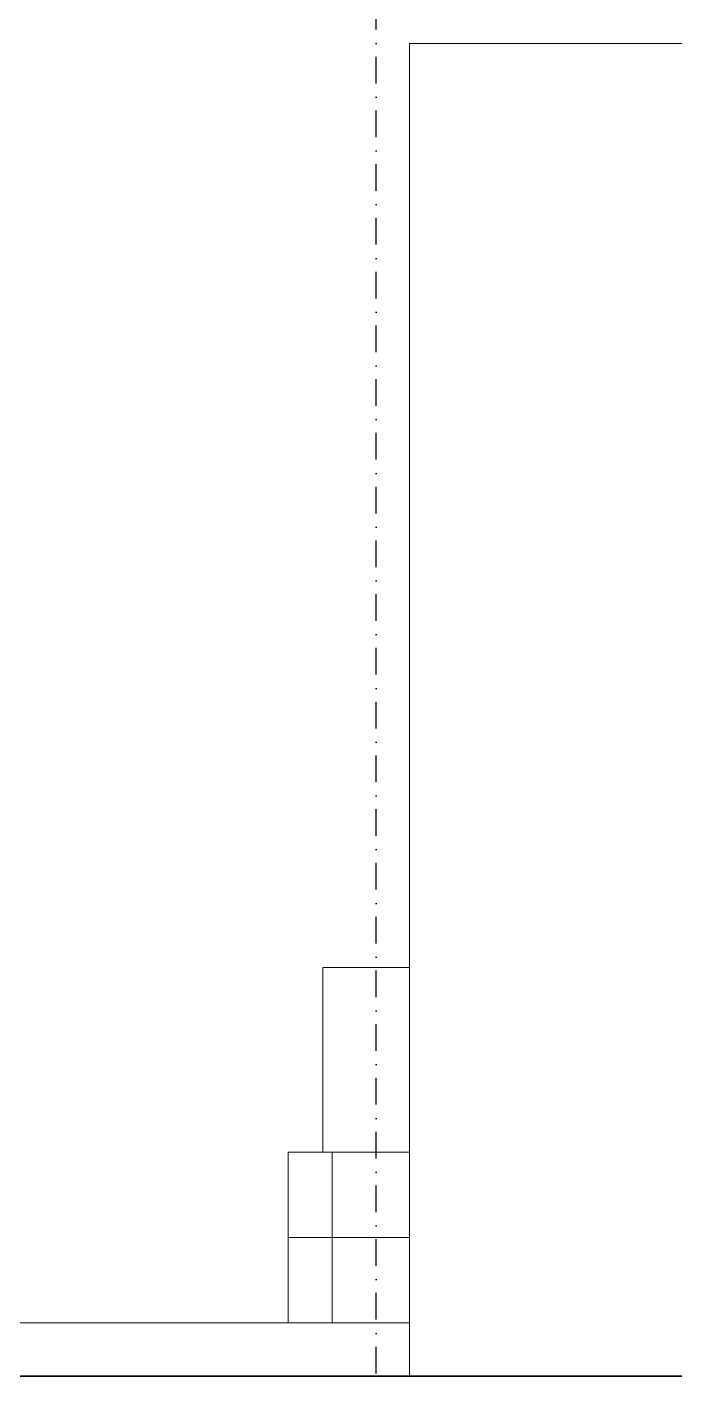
# Model space of a CAD drawing. Header units: millimetres. Extents: x 180139 to 245212, y -4005 to 9345.
# Drawn here: x 196909.7 to 197055.4, y -750 to -446.3 of the extents above; entities that cross this region are included whole.
import ezdxf

# ---------------------------------------------------------------- set-up
doc = ezdxf.new("R2010")
doc.units = ezdxf.units.MM
for name, pattern in [('1_Čerchovaná 6_0mm', [12, 6, -3, 0, -3]), ('IMPORT-DASHDOT', [11.176, 8.128, -1.524, 0, -1.524]), ('IMPORT-PHANTOM2', [14.732, 8.128, -1.524, 1.016, -1.524, 1.016, -1.524]), ('IMPORT-VODVBRDO', [20, 7, -6.5, 0, -6.5])]:
    doc.linetypes.add(name, pattern=pattern)
for name, color, linetype, lineweight, true_color in [('---1 - PBS PNP-1', 1, 'Continuous', 35, 0xff0000), ('00_pl_deštová voda oblast', 6, 'Continuous', 25, 0xff00ff), ('00_pL_katastr', 150, 'Continuous', 9, 0x007fff), ('212_HK_situace_03_dwg-1', 40, 'Continuous', 9, 0xffbf00), ('DEMOLICE-1', 2, 'Continuous', 35, 0xffff00), ('hch budova-1', 7, 'Continuous', 9, 0x00a5a5), ('hch kanal-1', 6, 'IMPORT-VODVBRDO', 9, 0xff00ff), ('hch teren-1', 7, 'Continuous', 9, 0x00a5a5), ('hch tok-1', 7, 'Continuous', 9, 0x00a5a5), ('Obrys', 2, 'Continuous', 9, 0xffff00), ('Obrys-1', 5, 'Continuous', 9, 0x0000ff), ('Obrys-2', 5, 'IMPORT-DASHDOT', 9, 0x0000ff), ('PDF7_0V - Voda návrh', 9, 'Continuous', 9, 0x808080), ('PDF7_GASNET PLYN STŘEDOTLAK OCHRANNĚ PÁSMO', 7, 'Continuous', 9, 0xa5a552), ('PDF7_GP Hraniční linie', 7, 'Continuous', 9, 0x0052a5), ('PDF7_GP Vodovodní objekty', 3, 'Continuous', 9, 0x00ff00), ('PDF7_GP Výšky bodů', 7, 'Continuous', 9, 0x0052a5), ('PDF7_ISS CETIN Nadzemní sítě', 9, 'Continuous', 9, 0x808080), ('PDF7_ISS CETIN Zaměřené a kótované vnitřní STP', 9, 'Continuous', 9, 0x808080), ('PDF7_ISS ELEKTRÁRNA OPATOVICE TEPLOVOD', 9, 'Continuous', 9, 0x808080), ('PDF7_ISS KRÁLOVÉHRADECKÁ PROVOZNÍ SPLAŠKOVÁ KANALIZACE', 9, 'Continuous', 9, 0x808080), ('PDF7_ISS KRÁLOVÉHRADECKÁ PROVOZNÍ SPLAŠKOVÁ KANALIZACE ŠACHTY-1', 200, 'Continuous', 9, 0xbf00ff), ('PDF7_ISS KRÁLOVÉHRADECKÁ PROVOZNÍ VODOVOD HL ŘAD', 9, 'Continuous', 9, 0x808080), ('PDF7_ISS KRÁLOVÉHRADECKÁ PROVOZNÍ VODOVOD PŘÍPOJKY', 9, 'Continuous', 9, 0x808080), ('PDF7_ISS KRÁLOVÉHRADECKÁ PROVOZNÍ VODOVOD ZNAČKY', 200, 'Continuous', 9, 0xbf00ff), ('PDF7_ISS TECHNICKÉ SLUŽBY HK VO', 9, 'Continuous', 9, 0x808080), ('PDF7_ISS ČEZ DISTRIBUCE NN', 9, 'Continuous', 9, 0x808080), ('PDF7_ISS ČEZ DISTRIBUCE VN PODZEMNÍ', 9, 'Continuous', 9, 0x808080), ('S-GRID-1', 9, '1_Čerchovaná 6_0mm', 25, 0x808080), ('zed-2', 5, 'IMPORT-DASHDOT', 9, 0x0000ff)]:
    doc.layers.add(name, color=color, linetype=linetype, lineweight=lineweight, true_color=true_color)
for name, color, linetype, lineweight in [('0-1', 7, 'IMPORT-PHANTOM2', 9), ('0-2', 7, 'Continuous', 9), ('00_pl_rozhrani ploch', 7, 'Continuous', 18), ('2966-1_navrh dispozice stroju-HK_02_dwg-1', 7, 'Continuous', 9), ('2966-1_navrh dispozice stroju-HK_dwg-1', 7, 'Continuous', 9), ('A-FLOR-1', 7, 'Continuous', 35), ('A-WALL', 7, 'Continuous', 9), ('HK_TEREN_SESAZENI_dwg-1', 7, 'Continuous', 9), ('Kóty', 7, 'Continuous', 9), ('PDF4_Geometry', 7, 'Continuous', 9), ('PDF9_Geometrie', 7, 'Continuous', 9), ('S-FSTN', 7, 'Continuous', 9)]:
    doc.layers.add(name, color=color, linetype=linetype, lineweight=lineweight)

# ---------------------------------------------------------------- blocks, each defined once
blk = doc.blocks.new('Patní deska s ořezem - 388233-A')
at = {"layer": 'S-FSTN'}
for p, q in [((196976.19, -658), (196976.19, -699.6)), ((196988.19, -658), (196976.19, -658)), ((196995.75, -658), (196988.19, -658)), ((196968.41, -699.6), (196978.3, -699.6)), ((196968.41, -699.6), (196968.41, -718.8)), ((196978.3, -699.6), (196995.69, -699.6)), ((196978.3, -699.6), (196978.3, -718.8)), ((196978.3, -718.8), (196968.41, -718.8)), ((196968.41, -718.8), (196978.3, -718.8)), ((196968.41, -718.8), (196968.41, -738)), ((196995.69, -718.8), (196978.3, -718.8)), ((196978.3, -718.8), (196995.69, -718.8)), ((196978.3, -718.8), (196978.3, -738)), ((196835.69, -738), (196822.83, -738)), ((196827.96, -738), (196835.69, -738)), ((196835.69, -738), (196835.69, -750)), ((196843.19, -738), (196995.69, -738)), ((196843.19, -750), (196843.19, -738))]:
    blk.add_line(p, q, dxfattribs=at)
blk = doc.blocks.new('2966-1_navrh dispozice stroju-HK_dwg-867852-A')
at = {"layer": 'Kóty'}
blk.add_line((181940.69, -750), (198730.69, -750), dxfattribs=at)
at = {"layer": 'Obrys'}
blk.add_line((203519.7, -750), (180140.54, -750), dxfattribs=at)
at = {"layer": 'Obrys-1'}
for p in [(199905.69, -750), (199585.69, -750)]:
    blk.add_line(p, (181365.69, -750), dxfattribs=at)
at = {"layer": 'Obrys-2'}
blk.add_line((196305.69, -750), (200285.69, -750), dxfattribs=at)
blk = doc.blocks.new('2966-1_navrh dispozice stroju-HK_02_dwg__X1500-904687-A')
at = {"layer": '0-2'}
for p, q in [((196908.44, -750), (196913.44, -750)), ((196917.42, -750), (196922.42, -750)), ((196926.41, -750), (196931.41, -750)), ((196935.39, -750), (196940.39, -750)), ((196944.37, -750), (196949.37, -750)), ((196953.35, -750), (196958.35, -750)), ((196962.33, -750), (196967.33, -750)), ((196971.31, -750), (196976.31, -750)), ((196980.29, -750), (196985.29, -750)), ((196989.27, -750), (196994.27, -750)), ((196998.25, -750), (197003.25, -750)), ((197007.23, -750), (197012.23, -750)), ((197016.21, -750), (197021.21, -750)), ((197025.19, -750), (197030.19, -750)), ((197034.17, -750), (197039.17, -750)), ((197043.15, -750), (197048.15, -750)), ((197052.13, -750), (197057.13, -750))]:
    blk.add_line(p, q, dxfattribs=at)
blk = doc.blocks.new('2966-1_navrh dispozice stroju-HK_02_dwg__X1501-904688-A')
at = {"layer": '0-2'}
for p, q in [((196912.23, -750), (196917.23, -750)), ((196921.21, -750), (196926.21, -750)), ((196930.19, -750), (196935.19, -750)), ((196939.17, -750), (196944.17, -750)), ((196948.15, -750), (196953.15, -750)), ((196957.13, -750), (196962.13, -750)), ((196966.11, -750), (196971.11, -750)), ((196975.09, -750), (196980.09, -750)), ((196984.07, -750), (196989.07, -750)), ((196993.05, -750), (196998.05, -750)), ((197002.03, -750), (197007.03, -750)), ((197011.01, -750), (197016.01, -750)), ((197019.99, -750), (197024.99, -750)), ((197028.97, -750), (197033.97, -750)), ((197037.95, -750), (197042.95, -750)), ((197046.93, -750), (197051.93, -750))]:
    blk.add_line(p, q, dxfattribs=at)
blk = doc.blocks.new('2966-1_navrh dispozice stroju-HK_02_dwg__X1502-904689-A')
at = {"layer": '0-2'}
for p, q in [((196905.95, -750), (196910.95, -750)), ((196910.44, -750), (196915.44, -750)), ((196914.93, -750), (196919.93, -750)), ((196919.42, -750), (196924.42, -750)), ((196923.91, -750), (196928.91, -750)), ((196928.4, -750), (196933.4, -750)), ((196932.89, -750), (196937.89, -750)), ((196937.38, -750), (196942.38, -750)), ((196941.87, -750), (196946.87, -750)), ((196946.36, -750), (196951.36, -750)), ((196950.85, -750), (196955.85, -750)), ((196955.34, -750), (196960.34, -750)), ((196959.83, -750), (196964.83, -750)), ((196964.32, -750), (196969.32, -750)), ((196968.81, -750), (196973.81, -750)), ((196973.3, -750), (196978.3, -750)), ((196977.79, -750), (196982.79, -750)), ((196982.28, -750), (196987.28, -750)), ((196986.77, -750), (196991.77, -750)), ((196991.26, -750), (196996.26, -750)), ((196995.75, -750), (197000.75, -750)), ((197000.24, -750), (197005.24, -750)), ((197004.73, -750), (197009.73, -750)), ((197009.22, -750), (197014.22, -750)), ((197013.71, -750), (197018.71, -750)), ((197018.2, -750), (197023.2, -750)), ((197022.69, -750), (197027.69, -750)), ((197027.18, -750), (197032.18, -750)), ((197031.67, -750), (197036.67, -750)), ((197036.16, -750), (197041.16, -750)), ((197040.65, -750), (197045.65, -750)), ((197045.14, -750), (197050.14, -750)), ((197049.63, -750), (197054.63, -750)), ((197054.12, -750), (197059.12, -750))]:
    blk.add_line(p, q, dxfattribs=at)
blk = doc.blocks.new('2966-1_navrh dispozice stroju-HK_02_dwg__X1503-904690-A')
at = {"layer": '0-2'}
for p, q in [((196905.24, -750), (196910.24, -750)), ((196909.73, -750), (196914.73, -750)), ((196914.22, -750), (196919.22, -750)), ((196918.71, -750), (196923.71, -750)), ((196923.2, -750), (196928.2, -750)), ((196927.69, -750), (196932.69, -750)), ((196932.18, -750), (196937.18, -750)), ((196936.67, -750), (196941.67, -750)), ((196941.16, -750), (196946.16, -750)), ((196945.65, -750), (196950.65, -750)), ((196950.14, -750), (196955.14, -750)), ((196954.63, -750), (196959.63, -750)), ((196959.12, -750), (196964.12, -750)), ((196963.61, -750), (196968.61, -750)), ((196968.1, -750), (196973.1, -750)), ((196972.59, -750), (196977.59, -750)), ((196977.08, -750), (196982.08, -750)), ((196981.57, -750), (196986.57, -750)), ((196986.06, -750), (196991.06, -750)), ((196990.55, -750), (196995.55, -750)), ((196995.04, -750), (197000.04, -750)), ((196999.53, -750), (197004.53, -750)), ((197004.02, -750), (197009.02, -750)), ((197008.51, -750), (197013.51, -750)), ((197013, -750), (197018, -750)), ((197017.49, -750), (197022.49, -750)), ((197021.98, -750), (197026.98, -750)), ((197026.47, -750), (197031.47, -750)), ((197030.96, -750), (197035.96, -750)), ((197035.45, -750), (197040.45, -750)), ((197039.94, -750), (197044.94, -750)), ((197044.43, -750), (197049.43, -750)), ((197048.92, -750), (197053.92, -750)), ((197053.41, -750), (197058.41, -750))]:
    blk.add_line(p, q, dxfattribs=at)
blk = doc.blocks.new('2966-1_navrh dispozice stroju-HK_02_dwg__X1531-904718-A')
at = {"layer": '0-2'}
for p, q in [((196908.81, -750), (196913.81, -750)), ((196908.81, -750), (196911.47, -750)), ((196910.35, -750), (196962.45, -750)), ((196912.67, -750), (196918.3, -750)), ((196913.31, -750), (197019.97, -750)), ((196913.31, -750), (196918.68, -750)), ((196913.31, -750), (196914.19, -750)), ((196913.31, -750), (196997.9, -750)), ((196913.31, -750), (196993.49, -750)), ((196913.31, -750), (196927.27, -750)), ((196913.31, -750), (196922.79, -750)), ((196913.31, -750), (196957.88, -750)), ((196913.31, -750), (196953.31, -750)), ((196913.31, -750), (196948.74, -750)), ((196913.31, -750), (196921.33, -750)), ((196913.31, -750), (196916.84, -750)), ((196913.31, -750), (196925.89, -750)), ((196913.31, -750), (196921.32, -750)), ((196913.31, -750), (196916.75, -750)), ((196914.46, -750), (196930.46, -750)), ((196914.84, -750), (196967.01, -750)), ((196915.06, -750), (197020.31, -750)), ((196916.3, -750), (197002.31, -750)), ((196918.95, -750), (196935.03, -750)), ((196919.33, -750), (196971.42, -750)), ((196919.47, -750), (197008.74, -750)), ((196920.79, -750), (197006.73, -750)), ((196923.15, -750), (196939.6, -750)), ((196923.82, -750), (196975.84, -750)), ((196923.88, -750), (197011.19, -750)), ((196924.22, -750), (197011.14, -750)), ((196925.07, -750), (196944.17, -750)), ((196928.29, -750), (197015.62, -750)), ((196928.32, -750), (196980.25, -750)), ((196932.14, -750), (196984.66, -750)), ((196932.7, -750), (197020.11, -750)), ((196937.11, -750), (197020.31, -750)), ((196941.52, -750), (197020.31, -750)), ((196945.93, -750), (197001.02, -750)), ((196950.34, -750), (197003.6, -750)), ((196954.75, -750), (197008.1, -750)), ((196959.16, -750), (197012.59, -750)), ((196963.57, -750), (197017.08, -750)), ((196968.02, -750), (197021.57, -750)), ((196977.17, -750), (197020.31, -750)), ((196981.74, -750), (197020.31, -750)), ((196986.32, -750), (197009, -750)), ((196990.89, -750), (197009.47, -750)), ((196995.46, -750), (197012.97, -750)), ((197000.03, -750), (197017.46, -750)), ((197004.61, -750), (197020.31, -750)), ((197004.65, -750), (197020.31, -750)), ((197009.13, -750), (197020.31, -750)), ((197009.18, -750), (197020.31, -750)), ((197010.1, -750), (197020.31, -750)), ((197013.24, -750), (197020.31, -750)), ((197013.62, -750), (197020.31, -750)), ((197013.75, -750), (197020.31, -750)), ((197015.08, -750), (197020.31, -750)), ((197017.73, -750), (197020.31, -750)), ((197018.11, -750), (197023.69, -750)), ((197018.33, -750), (197020.31, -750)), ((197019.57, -750), (197020.31, -750)), ((197022.6, -750), (197024.81, -750))]:
    blk.add_line(p, q, dxfattribs=at)
at = {"layer": '0-2', "flags": 128}
for points in [[(196913.31, -750), (196924.09, -750), (197015.55, -750)], [(196913.31, -750), (196931.76, -750), (196989.07, -750)], [(196972.6, -750), (197020.31, -750), (197024.81, -750)]]:
    blk.add_lwpolyline(points, dxfattribs=at)
blk = doc.blocks.new('2966-1_navrh dispozice stroju-HK_02_dwg__X1533-904720-A')
at = {"layer": '0-2'}
for p, q in [((196955.03, -750), (196965.64, -750)), ((196955.03, -750), (196961.15, -750)), ((196955.03, -750), (196956.66, -750)), ((196958.43, -750), (196970.13, -750)), ((196962.92, -750), (196974.62, -750)), ((196967.41, -750), (196978.6, -750)), ((196971.9, -750), (196978.6, -750)), ((196976.4, -750), (196978.6, -750))]:
    blk.add_line(p, q, dxfattribs=at)
blk = doc.blocks.new('2966-1_navrh dispozice stroju-HK_02_dwg__X1534-904721-A')
at = {"layer": '0-2'}
for p, q in [((196949.81, -750), (196973.94, -750)), ((196949.81, -750), (196969.45, -750)), ((196949.81, -750), (196964.96, -750)), ((196949.81, -750), (196961.7, -750)), ((196949.81, -750), (196955.98, -750)), ((196949.81, -750), (196951.49, -750)), ((196949.81, -750), (196971.6, -750)), ((196949.81, -750), (196967.11, -750)), ((196949.81, -750), (196962.62, -750)), ((196949.81, -750), (196958.13, -750)), ((196949.81, -750), (196953.64, -750)), ((196951.95, -750), (196976.1, -750)), ((196954.29, -750), (196978.43, -750)), ((196956.44, -750), (196980.59, -750)), ((196958.78, -750), (196982.92, -750)), ((196959.73, -750), (196961.7, -750)), ((196959.73, -750), (196961.7, -750)), ((196959.73, -750), (196961.7, -750)), ((196959.73, -750), (196961.7, -750)), ((196959.73, -750), (196961.7, -750)), ((196959.73, -750), (196961.7, -750)), ((196959.73, -750), (196961.7, -750)), ((196959.73, -750), (196961.7, -750)), ((196959.73, -750), (196961.7, -750)), ((196959.73, -750), (196961.7, -750)), ((196959.73, -750), (196961.7, -750)), ((196959.73, -750), (196961.7, -750)), ((196959.73, -750), (196961.7, -750)), ((196959.73, -750), (196961.7, -750)), ((196959.73, -750), (196961.7, -750)), ((196959.73, -750), (196961.7, -750)), ((196959.73, -750), (196961.7, -750)), ((196959.73, -750), (196961.7, -750)), ((196959.73, -750), (196961.7, -750)), ((196959.73, -750), (196961.7, -750)), ((196959.73, -750), (196961.7, -750)), ((196959.73, -750), (196961.7, -750)), ((196959.73, -750), (196961.7, -750)), ((196959.73, -750), (196961.7, -750)), ((196959.73, -750), (196983.81, -750)), ((196963.27, -750), (196983.81, -750)), ((196965.42, -750), (196983.81, -750)), ((196967.76, -750), (196983.81, -750)), ((196969.91, -750), (196983.81, -750)), ((196971.93, -750), (196973.9, -750)), ((196971.93, -750), (196973.9, -750)), ((196971.93, -750), (196973.9, -750)), ((196971.93, -750), (196973.9, -750)), ((196971.93, -750), (196973.9, -750)), ((196971.93, -750), (196973.9, -750)), ((196971.93, -750), (196973.9, -750)), ((196971.93, -750), (196973.9, -750)), ((196971.93, -750), (196973.9, -750)), ((196971.93, -750), (196973.9, -750)), ((196971.93, -750), (196973.9, -750)), ((196971.93, -750), (196973.9, -750)), ((196971.93, -750), (196973.9, -750)), ((196971.93, -750), (196973.9, -750)), ((196971.93, -750), (196973.9, -750)), ((196971.93, -750), (196973.9, -750)), ((196971.93, -750), (196973.9, -750)), ((196971.93, -750), (196973.9, -750)), ((196971.93, -750), (196973.9, -750)), ((196971.93, -750), (196973.9, -750)), ((196971.93, -750), (196973.9, -750)), ((196971.93, -750), (196973.9, -750)), ((196971.93, -750), (196973.9, -750)), ((196971.93, -750), (196973.9, -750)), ((196971.93, -750), (196973.9, -750)), ((196972.25, -750), (196983.81, -750)), ((196974.4, -750), (196983.81, -750)), ((196976.74, -750), (196983.81, -750)), ((196978.89, -750), (196983.81, -750)), ((196981.23, -750), (196983.81, -750)), ((196983.38, -750), (196983.81, -750))]:
    blk.add_line(p, q, dxfattribs=at)
blk = doc.blocks.new('2966-1_navrh dispozice stroju-HK_02_dwg__X1535-904722-A')
at = {"layer": '0-2'}
for p in [(196947.59, -750), (196947.59, -750), (196947.59, -750), (196947.59, -750), (196947.59, -750), (196947.59, -750), (196947.59, -750), (196947.59, -750), (196947.59, -750), (196947.59, -750), (196947.59, -750), (196947.59, -750), (196947.59, -750), (196947.59, -750), (196947.59, -750), (196947.59, -750), (196947.59, -750), (196947.59, -750), (196947.59, -750), (196947.59, -750), (196947.59, -750), (196947.59, -750), (196947.59, -750), (196947.59, -750), (196947.59, -750), (196947.59, -750), (196947.59, -750), (196947.59, -750), (196947.59, -750), (196947.59, -750), (196947.59, -750), (196947.59, -750), (196948.67, -750)]:
    blk.add_line(p, (196949.44, -750), dxfattribs=at)
blk = doc.blocks.new('2966-1_navrh dispozice stroju-HK_02_dwg__X1536-904723-A')
at = {"layer": '0-2'}
for p in [(196984.19, -750), (196984.19, -750), (196984.19, -750), (196984.19, -750), (196984.19, -750), (196984.19, -750), (196984.19, -750), (196984.19, -750), (196984.19, -750), (196984.19, -750), (196984.19, -750), (196984.19, -750), (196984.19, -750), (196984.19, -750), (196984.19, -750), (196984.19, -750), (196984.19, -750), (196984.19, -750), (196984.19, -750), (196984.19, -750), (196984.19, -750), (196984.19, -750), (196984.19, -750), (196984.19, -750), (196984.19, -750), (196984.19, -750), (196984.19, -750), (196984.19, -750), (196984.19, -750), (196984.19, -750), (196984.19, -750), (196984.19, -750), (196984.59, -750)]:
    blk.add_line(p, (196986.04, -750), dxfattribs=at)
blk = doc.blocks.new('2966-1_navrh dispozice stroju-HK_02_dwg__X1537-904724-A')
at = {"layer": '0-2'}
for p, q in [((196953.79, -750), (196962.97, -750)), ((196953.79, -750), (196958.48, -750)), ((196953.79, -750), (196953.99, -750)), ((196957.26, -750), (196967.46, -750)), ((196961.75, -750), (196971.95, -750)), ((196966.24, -750), (196976.44, -750)), ((196970.73, -750), (196979.84, -750)), ((196975.22, -750), (196979.84, -750)), ((196979.71, -750), (196979.84, -750))]:
    blk.add_line(p, q, dxfattribs=at)
blk = doc.blocks.new('2966-1_navrh dispozice stroju-HK_02_dwg__X1538-904725-A')
at = {"layer": '0-2'}
for p, q in [((196931.23, -750), (197002.4, -750)), ((196931.23, -750), (197002.4, -750)), ((196931.23, -750), (197002.4, -750)), ((196931.23, -750), (197002.4, -750)), ((196931.23, -750), (197002.4, -750)), ((196931.23, -750), (197002.4, -750)), ((196931.23, -750), (197002.4, -750)), ((196931.23, -750), (197002.4, -750)), ((196931.23, -750), (197002.4, -750)), ((196931.23, -750), (196997.7, -750)), ((196931.23, -750), (196993.21, -750)), ((196931.23, -750), (196988.72, -750)), ((196931.23, -750), (196984.23, -750)), ((196931.23, -750), (196979.74, -750)), ((196931.23, -750), (196975.25, -750)), ((196931.23, -750), (196970.76, -750)), ((196931.23, -750), (196966.27, -750)), ((196931.23, -750), (196961.78, -750)), ((196931.23, -750), (196957.29, -750)), ((196931.23, -750), (196952.8, -750)), ((196931.23, -750), (196948.31, -750)), ((196931.23, -750), (196943.82, -750)), ((196931.23, -750), (196939.33, -750)), ((196931.23, -750), (196934.84, -750)), ((196931.23, -750), (196933.46, -750)), ((196931.33, -750), (197002.4, -750)), ((196931.97, -750), (197002.4, -750)), ((196933.16, -750), (197002.4, -750)), ((196934.76, -750), (197002.4, -750)), ((196936.71, -750), (197002.4, -750)), ((196938.94, -750), (197002.4, -750)), ((196941.42, -750), (197002.4, -750)), ((196944.14, -750), (197002.4, -750)), ((196947.08, -750), (197002.4, -750)), ((196950.25, -750), (197002.4, -750)), ((196953.65, -750), (197002.4, -750)), ((196957.28, -750), (197002.4, -750)), ((196961.18, -750), (197002.4, -750)), ((196965.39, -750), (197002.4, -750)), ((196969.93, -750), (197002.4, -750)), ((196975.01, -750), (197002.4, -750)), ((196980.84, -750), (197002.23, -750)), ((196988.49, -750), (197000.44, -750)), ((197000.17, -750), (197002.4, -750))]:
    blk.add_line(p, q, dxfattribs=at)
blk = doc.blocks.new('2966-1_navrh dispozice stroju-HK_02_dwg__X1559-904746-A')
at = {"layer": '0-2'}
for p, q in [((196907.24, -750), (196912.24, -750)), ((196911.73, -750), (196916.73, -750)), ((196916.22, -750), (196921.22, -750)), ((196920.71, -750), (196925.71, -750)), ((196925.2, -750), (196930.2, -750)), ((196929.69, -750), (196934.69, -750)), ((196934.18, -750), (196939.18, -750)), ((196938.67, -750), (196943.67, -750)), ((196943.16, -750), (196948.16, -750)), ((196947.65, -750), (196952.65, -750)), ((196952.14, -750), (196957.14, -750)), ((196956.63, -750), (196961.63, -750)), ((196961.12, -750), (196966.12, -750)), ((196965.61, -750), (196970.61, -750)), ((196970.1, -750), (196975.1, -750)), ((196974.59, -750), (196979.59, -750)), ((196979.08, -750), (196984.08, -750)), ((196983.57, -750), (196988.57, -750)), ((196988.06, -750), (196993.06, -750)), ((196992.55, -750), (196997.55, -750)), ((196997.04, -750), (197002.04, -750)), ((197001.53, -750), (197006.53, -750)), ((197006.02, -750), (197011.02, -750)), ((197010.51, -750), (197015.51, -750)), ((197015, -750), (197020, -750)), ((197019.49, -750), (197024.49, -750)), ((197023.98, -750), (197028.98, -750)), ((197028.47, -750), (197033.47, -750)), ((197032.96, -750), (197037.96, -750)), ((197037.45, -750), (197042.45, -750)), ((197041.94, -750), (197046.94, -750)), ((197046.43, -750), (197051.43, -750)), ((197050.92, -750), (197055.92, -750)), ((197055.41, -750), (197060.41, -750))]:
    blk.add_line(p, q, dxfattribs=at)
blk = doc.blocks.new('2966-1_navrh dispozice stroju-HK_02_dwg__X1560-904747-A')
at = {"layer": '0-2'}
for p, q in [((196907.95, -750), (196912.95, -750)), ((196912.44, -750), (196917.44, -750)), ((196916.93, -750), (196921.93, -750)), ((196921.42, -750), (196926.42, -750)), ((196925.91, -750), (196930.91, -750)), ((196930.4, -750), (196935.4, -750)), ((196934.89, -750), (196939.89, -750)), ((196939.38, -750), (196944.38, -750)), ((196943.87, -750), (196948.87, -750)), ((196948.36, -750), (196953.36, -750)), ((196952.85, -750), (196957.85, -750)), ((196957.34, -750), (196962.34, -750)), ((196961.83, -750), (196966.83, -750)), ((196966.32, -750), (196971.32, -750)), ((196970.81, -750), (196975.81, -750)), ((196975.3, -750), (196980.3, -750)), ((196979.79, -750), (196984.79, -750)), ((196984.28, -750), (196989.28, -750)), ((196988.77, -750), (196993.77, -750)), ((196993.26, -750), (196998.26, -750)), ((196997.75, -750), (197002.75, -750)), ((197002.24, -750), (197007.24, -750)), ((197006.73, -750), (197011.73, -750)), ((197011.22, -750), (197016.22, -750)), ((197015.71, -750), (197020.71, -750)), ((197020.2, -750), (197025.2, -750)), ((197024.69, -750), (197029.69, -750)), ((197029.18, -750), (197034.18, -750)), ((197033.67, -750), (197038.67, -750)), ((197038.16, -750), (197043.16, -750)), ((197042.65, -750), (197047.65, -750)), ((197047.14, -750), (197052.14, -750)), ((197051.63, -750), (197056.63, -750))]:
    blk.add_line(p, q, dxfattribs=at)
blk = doc.blocks.new('2966-1_navrh dispozice stroju-HK_02_dwg__X1561-904748-A')
at = {"layer": '0-2'}
for p, q in [((196907.2, -750), (196912.2, -750)), ((196911.69, -750), (196916.69, -750)), ((196916.18, -750), (196921.18, -750)), ((196920.67, -750), (196925.67, -750)), ((196925.16, -750), (196930.16, -750)), ((196929.65, -750), (196934.65, -750)), ((196934.14, -750), (196939.14, -750)), ((196938.63, -750), (196943.63, -750)), ((196943.12, -750), (196948.12, -750)), ((196947.61, -750), (196952.61, -750)), ((196952.1, -750), (196957.1, -750)), ((196956.59, -750), (196961.59, -750)), ((196961.08, -750), (196966.08, -750)), ((196965.57, -750), (196970.57, -750)), ((196970.06, -750), (196975.06, -750)), ((196974.55, -750), (196979.55, -750)), ((196979.04, -750), (196984.04, -750)), ((196983.53, -750), (196988.53, -750)), ((196988.02, -750), (196993.02, -750)), ((196992.51, -750), (196997.51, -750)), ((196997, -750), (197002, -750)), ((197001.49, -750), (197006.49, -750)), ((197005.98, -750), (197010.98, -750)), ((197010.47, -750), (197015.47, -750)), ((197014.96, -750), (197019.96, -750)), ((197019.45, -750), (197024.45, -750)), ((197023.94, -750), (197028.94, -750)), ((197028.43, -750), (197033.43, -750)), ((197032.92, -750), (197037.92, -750)), ((197037.41, -750), (197042.41, -750)), ((197041.9, -750), (197046.9, -750)), ((197046.39, -750), (197051.39, -750)), ((197050.88, -750), (197055.88, -750)), ((197055.37, -750), (197060.37, -750))]:
    blk.add_line(p, q, dxfattribs=at)
blk = doc.blocks.new('2966-1_navrh dispozice stroju-HK_02_dwg__X1562-904749-A')
at = {"layer": '0-2'}
for p, q in [((196907.91, -750), (196912.91, -750)), ((196912.4, -750), (196917.4, -750)), ((196916.89, -750), (196921.89, -750)), ((196921.38, -750), (196926.38, -750)), ((196925.87, -750), (196930.87, -750)), ((196930.36, -750), (196935.36, -750)), ((196934.85, -750), (196939.85, -750)), ((196939.34, -750), (196944.34, -750)), ((196943.83, -750), (196948.83, -750)), ((196948.32, -750), (196953.32, -750)), ((196952.81, -750), (196957.81, -750)), ((196957.3, -750), (196962.3, -750)), ((196961.79, -750), (196966.79, -750)), ((196966.28, -750), (196971.28, -750)), ((196970.77, -750), (196975.77, -750)), ((196975.26, -750), (196980.26, -750)), ((196979.75, -750), (196984.75, -750)), ((196984.24, -750), (196989.24, -750)), ((196988.73, -750), (196993.73, -750)), ((196993.22, -750), (196998.22, -750)), ((196997.71, -750), (197002.71, -750)), ((197002.2, -750), (197007.2, -750)), ((197006.69, -750), (197011.69, -750)), ((197011.18, -750), (197016.18, -750)), ((197015.67, -750), (197020.67, -750)), ((197020.16, -750), (197025.16, -750)), ((197024.65, -750), (197029.65, -750)), ((197029.14, -750), (197034.14, -750)), ((197033.63, -750), (197038.63, -750)), ((197038.12, -750), (197043.12, -750)), ((197042.61, -750), (197047.61, -750)), ((197047.1, -750), (197052.1, -750)), ((197051.59, -750), (197056.59, -750))]:
    blk.add_line(p, q, dxfattribs=at)
blk = doc.blocks.new('2966-1_navrh dispozice stroju-HK_02_dwg__X1590-904777-A')
at = {"layer": '0-2'}
for p, q in [((196908.81, -750), (196912.5, -750)), ((196908.81, -750), (196910.33, -750)), ((196913.31, -750), (196914.6, -750)), ((196913.31, -750), (196923.74, -750)), ((196913.31, -750), (196917.85, -750)), ((196913.31, -750), (196951.18, -750)), ((196913.31, -750), (196960.33, -750)), ((196913.31, -750), (196919.31, -750)), ((196913.31, -750), (196928.29, -750)), ((196913.31, -750), (196995.84, -750)), ((196913.31, -750), (196919.7, -750)), ((196913.31, -750), (197020.31, -750)), ((196915.47, -750), (196932.89, -750)), ((196915.86, -750), (196969.38, -750)), ((196917.32, -750), (197004.66, -750)), ((196921.81, -750), (197009.09, -750)), ((196923.78, -750), (196942.03, -750)), ((196924.65, -750), (197013.48, -750)), ((196924.84, -750), (196978.2, -750)), ((196930.63, -750), (197016.64, -750)), ((196932.44, -750), (196987.02, -750)), ((196939.46, -750), (197020.31, -750)), ((196948.29, -750), (197001.28, -750)), ((196957.11, -750), (197009.12, -750)), ((196965.94, -750), (197018.1, -750)), ((196975.05, -750), (197020.31, -750)), ((196984.19, -750), (197020.31, -750)), ((196993.33, -750), (197010.03, -750)), ((197002.47, -750), (197018.48, -750)), ((197005.66, -750), (197020.31, -750)), ((197011.61, -750), (197020.31, -750)), ((197014.26, -750), (197020.31, -750)), ((197014.64, -750), (197020.31, -750)), ((197016.1, -750), (197020.31, -750)), ((197021.46, -750), (197024.81, -750)), ((197023.62, -750), (197024.81, -750))]:
    blk.add_line(p, q, dxfattribs=at)
blk = doc.blocks.new('2966-1_navrh dispozice stroju-HK_02_dwg__X1592-904779-A')
at = {"layer": '0-2'}
for p, q in [((196955.03, -750), (196961.03, -750)), ((196958.31, -750), (196970.01, -750)), ((196967.29, -750), (196978.6, -750)), ((196976.27, -750), (196978.6, -750))]:
    blk.add_line(p, q, dxfattribs=at)
blk = doc.blocks.new('2966-1_navrh dispozice stroju-HK_02_dwg__X1593-904780-A')
at = {"layer": '0-2'}
for p, q in [((196949.81, -750), (196951.71, -750)), ((196949.81, -750), (196960.69, -750)), ((196949.81, -750), (196969.67, -750)), ((196949.81, -750), (196958.54, -750)), ((196949.81, -750), (196967.52, -750)), ((196952.35, -750), (196976.5, -750)), ((196954.5, -750), (196978.65, -750)), ((196959.73, -750), (196961.7, -750)), ((196959.73, -750), (196961.7, -750)), ((196959.73, -750), (196961.7, -750)), ((196959.73, -750), (196961.7, -750)), ((196959.73, -750), (196961.7, -750)), ((196959.73, -750), (196961.7, -750)), ((196959.73, -750), (196961.7, -750)), ((196959.73, -750), (196961.7, -750)), ((196959.73, -750), (196961.7, -750)), ((196959.73, -750), (196961.7, -750)), ((196959.73, -750), (196961.7, -750)), ((196959.73, -750), (196961.7, -750)), ((196959.73, -750), (196961.7, -750)), ((196961.33, -750), (196983.81, -750)), ((196963.48, -750), (196983.81, -750)), ((196970.31, -750), (196983.81, -750)), ((196971.93, -750), (196983.81, -750)), ((196971.93, -750), (196973.9, -750)), ((196971.93, -750), (196973.9, -750)), ((196971.93, -750), (196973.9, -750)), ((196971.93, -750), (196973.9, -750)), ((196971.93, -750), (196973.9, -750)), ((196971.93, -750), (196973.9, -750)), ((196971.93, -750), (196973.9, -750)), ((196971.93, -750), (196973.9, -750)), ((196971.93, -750), (196973.9, -750)), ((196971.93, -750), (196973.9, -750)), ((196971.93, -750), (196973.9, -750)), ((196971.93, -750), (196973.9, -750)), ((196979.29, -750), (196983.81, -750)), ((196981.44, -750), (196983.81, -750))]:
    blk.add_line(p, q, dxfattribs=at)
blk = doc.blocks.new('2966-1_navrh dispozice stroju-HK_02_dwg__X1594-904781-A')
at = {"layer": '0-2'}
blk.add_line((196947.59, -750), (196949.44, -750), dxfattribs=at)
blk.add_line((196947.59, -750), (196949.44, -750), dxfattribs=at)
blk.add_line((196947.59, -750), (196949.44, -750), dxfattribs=at)
blk.add_line((196947.59, -750), (196949.44, -750), dxfattribs=at)
blk.add_line((196947.59, -750), (196949.44, -750), dxfattribs=at)
blk.add_line((196947.59, -750), (196949.44, -750), dxfattribs=at)
blk.add_line((196947.59, -750), (196949.44, -750), dxfattribs=at)
blk.add_line((196947.59, -750), (196949.44, -750), dxfattribs=at)
blk.add_line((196947.59, -750), (196949.44, -750), dxfattribs=at)
blk.add_line((196947.59, -750), (196949.44, -750), dxfattribs=at)
blk.add_line((196947.59, -750), (196949.44, -750), dxfattribs=at)
blk.add_line((196947.59, -750), (196949.44, -750), dxfattribs=at)
blk.add_line((196947.59, -750), (196949.44, -750), dxfattribs=at)
blk.add_line((196947.59, -750), (196949.44, -750), dxfattribs=at)
blk.add_line((196947.59, -750), (196949.44, -750), dxfattribs=at)
blk.add_line((196947.59, -750), (196949.44, -750), dxfattribs=at)
blk = doc.blocks.new('2966-1_navrh dispozice stroju-HK_02_dwg__X1595-904782-A')
at = {"layer": '0-2'}
blk.add_line((196984.19, -750), (196986.04, -750), dxfattribs=at)
blk.add_line((196984.19, -750), (196986.04, -750), dxfattribs=at)
blk.add_line((196984.19, -750), (196986.04, -750), dxfattribs=at)
blk.add_line((196984.19, -750), (196986.04, -750), dxfattribs=at)
blk.add_line((196984.19, -750), (196986.04, -750), dxfattribs=at)
blk.add_line((196984.19, -750), (196986.04, -750), dxfattribs=at)
blk.add_line((196984.19, -750), (196986.04, -750), dxfattribs=at)
blk.add_line((196984.19, -750), (196986.04, -750), dxfattribs=at)
blk.add_line((196984.19, -750), (196986.04, -750), dxfattribs=at)
blk.add_line((196984.19, -750), (196986.04, -750), dxfattribs=at)
blk.add_line((196984.19, -750), (196986.04, -750), dxfattribs=at)
blk.add_line((196984.19, -750), (196986.04, -750), dxfattribs=at)
blk.add_line((196984.19, -750), (196986.04, -750), dxfattribs=at)
blk.add_line((196984.19, -750), (196986.04, -750), dxfattribs=at)
blk.add_line((196984.19, -750), (196986.04, -750), dxfattribs=at)
blk.add_line((196984.19, -750), (196986.04, -750), dxfattribs=at)
blk = doc.blocks.new('2966-1_navrh dispozice stroju-HK_02_dwg__X1596-904783-A')
at = {"layer": '0-2'}
for p, q in [((196953.79, -750), (196962.21, -750)), ((196960.99, -750), (196971.19, -750)), ((196969.97, -750), (196979.84, -750)), ((196978.95, -750), (196979.84, -750))]:
    blk.add_line(p, q, dxfattribs=at)
blk = doc.blocks.new('2966-1_navrh dispozice stroju-HK_02_dwg__X1597-904784-A')
at = {"layer": '0-2'}
for p, q in [((196931.23, -750), (196957.81, -750)), ((196931.23, -750), (196967.57, -750)), ((196931.23, -750), (196975.77, -750)), ((196931.23, -750), (196982.87, -750)), ((196931.23, -750), (196989.04, -750)), ((196931.23, -750), (196994.31, -750)), ((196931.23, -750), (196998.57, -750)), ((196931.23, -750), (197001.53, -750)), ((196931.23, -750), (197002.4, -750)), ((196931.23, -750), (197002.4, -750)), ((196931.23, -750), (197002.4, -750)), ((196931.23, -750), (197002.4, -750)), ((196931.23, -750), (197002.4, -750)), ((196934.02, -750), (196943.59, -750)), ((196939.73, -750), (197002.4, -750)), ((196948.71, -750), (197002.4, -750)), ((196957.69, -750), (197002.4, -750)), ((196966.67, -750), (197002.4, -750)), ((196975.65, -750), (197002.4, -750)), ((196984.63, -750), (197002.4, -750)), ((196993.61, -750), (197002.4, -750)), ((197000.17, -750), (197002.4, -750))]:
    blk.add_line(p, q, dxfattribs=at)
blk = doc.blocks.new('2966-1_navrh dispozice stroju-HK_02_dwg-876232-A')
at = {"layer": '0-1'}
blk.add_line((197814.81, -750), (196651.81, -750), dxfattribs=at)
at = {"layer": '0-2'}
for p, q in [((197453.81, -750), (196543.81, -750)), ((196543.81, -750), (197453.81, -750)), ((197453.81, -750), (196543.81, -750)), ((196543.81, -750), (197453.81, -750)), ((197453.81, -750), (196543.81, -750)), ((196543.81, -750), (197453.81, -750)), ((197453.81, -750), (196543.81, -750)), ((196543.81, -750), (197453.81, -750)), ((196925.11, -750), (196921.81, -750)), ((196925.11, -750), (196921.81, -750)), ((196925.11, -750), (196921.81, -750)), ((196925.11, -750), (196921.81, -750)), ((197011.81, -750), (197008.51, -750)), ((197011.81, -750), (197008.51, -750)), ((197011.81, -750), (197008.51, -750)), ((197011.81, -750), (197008.51, -750))]:
    blk.add_line(p, q, dxfattribs=at)
for points, knots in [([(197002.4, -750), (197002.41, -750), (197001.75, -750), (196999.78, -750), (196997.82, -750), (196995.48, -750), (196992.84, -750), (196989.97, -750), (196986.92, -750), (196983.73, -750), (196980.43, -750), (196977.07, -750), (196973.65, -750), (196970.21, -750), (196966.75, -750), (196963.29, -750), (196959.86, -750), (196956.45, -750), (196953.1, -750), (196949.82, -750), (196946.64, -750), (196943.59, -750), (196940.73, -750), (196938.1, -750), (196935.77, -750), (196933.83, -750), (196931.87, -750), (196931.22, -750), (196931.23, -750)], [0, 0, 0, 0, 0.071662, 0.107555, 0.1434, 0.179226, 0.215034, 0.250789, 0.286489, 0.32218, 0.357919, 0.393657, 0.429319, 0.464982, 0.500675, 0.536332, 0.5719, 0.607448, 0.643084, 0.678744, 0.714365, 0.749992, 0.785675, 0.82142, 0.857166, 0.89289, 0.928645, 1, 1, 1, 1]), ([(197002.4, -750), (197002.41, -750), (197001.75, -750), (196999.78, -750), (196997.82, -750), (196995.48, -750), (196992.84, -750), (196989.97, -750), (196986.92, -750), (196983.73, -750), (196980.43, -750), (196977.07, -750), (196973.65, -750), (196970.21, -750), (196966.75, -750), (196963.29, -750), (196959.86, -750), (196956.45, -750), (196953.1, -750), (196949.82, -750), (196946.64, -750), (196943.59, -750), (196940.73, -750), (196938.1, -750), (196935.77, -750), (196933.83, -750), (196931.87, -750), (196931.22, -750), (196931.23, -750)], [0, 0, 0, 0, 0.071662, 0.107555, 0.1434, 0.179226, 0.215034, 0.250789, 0.286489, 0.32218, 0.357919, 0.393657, 0.429319, 0.464982, 0.500675, 0.536332, 0.5719, 0.607448, 0.643084, 0.678744, 0.714365, 0.749992, 0.785675, 0.82142, 0.857166, 0.89289, 0.928645, 1, 1, 1, 1]), ([(196931.81, -750), (196932.06, -750), (196932.43, -750), (196932.74, -750), (196932.74, -750), (196932.43, -750), (196932.06, -750), (196931.81, -750)], [0, 0, 0, 0, 0.286217, 0.429034, 0.571769, 0.71457, 1, 1, 1, 1]), ([(196931.81, -750), (196932.06, -750), (196932.43, -750), (196932.74, -750), (196932.74, -750), (196932.43, -750), (196932.06, -750), (196931.81, -750)], [0, 0, 0, 0, 0.286217, 0.429034, 0.571769, 0.71457, 1, 1, 1, 1]), ([(197001.81, -750), (197001.57, -750), (197001.2, -750), (197000.89, -750), (197000.89, -750), (197001.2, -750), (197001.56, -750), (197001.81, -750)], [0, 0, 0, 0, 0.28543, 0.428231, 0.570966, 0.713783, 1, 1, 1, 1]), ([(197001.81, -750), (197001.57, -750), (197001.2, -750), (197000.89, -750), (197000.89, -750), (197001.2, -750), (197001.56, -750), (197001.81, -750)], [0, 0, 0, 0, 0.28543, 0.428231, 0.570966, 0.713783, 1, 1, 1, 1]), ([(197024.01, -750), (197024.14, -750), (197024.41, -750), (197024.68, -750), (197024.81, -750)], [0, 0, 0, 0, 0.499934, 1, 1, 1, 1]), ([(197024.01, -750), (197024.14, -750), (197024.41, -750), (197024.68, -750), (197024.81, -750)], [0, 0, 0, 0, 0.499934, 1, 1, 1, 1])]:
    blk.add_open_spline(points, degree=3, knots=knots, dxfattribs=at)
at = {"layer": 'Kóty'}
blk.add_line((182162.81, -750), (198952.81, -750), dxfattribs=at)
blk.add_line((182162.81, -750), (198952.81, -750), dxfattribs=at)
at = {"layer": 'Obrys-1'}
blk.add_line((199807.81, -750), (181587.81, -750), dxfattribs=at)
at = {"layer": 'Obrys-2'}
for p, q in [((190787.81, -750), (200807.81, -750)), ((196527.81, -750), (200507.81, -750))]:
    blk.add_line(p, q, dxfattribs=at)
at = {"layer": 'zed-2'}
blk.add_line((196527.81, -750), (200507.81, -750), dxfattribs=at)
for name in ['2966-1_navrh dispozice stroju-HK_02_dwg__X1500-904687-A', '2966-1_navrh dispozice stroju-HK_02_dwg__X1502-904689-A', '2966-1_navrh dispozice stroju-HK_02_dwg__X1503-904690-A', '2966-1_navrh dispozice stroju-HK_02_dwg__X1559-904746-A', '2966-1_navrh dispozice stroju-HK_02_dwg__X1560-904747-A', '2966-1_navrh dispozice stroju-HK_02_dwg__X1561-904748-A', '2966-1_navrh dispozice stroju-HK_02_dwg__X1562-904749-A', '2966-1_navrh dispozice stroju-HK_02_dwg__X1501-904688-A', '2966-1_navrh dispozice stroju-HK_02_dwg__X1531-904718-A', '2966-1_navrh dispozice stroju-HK_02_dwg__X1590-904777-A', '2966-1_navrh dispozice stroju-HK_02_dwg__X1538-904725-A', '2966-1_navrh dispozice stroju-HK_02_dwg__X1597-904784-A', '2966-1_navrh dispozice stroju-HK_02_dwg__X1535-904722-A', '2966-1_navrh dispozice stroju-HK_02_dwg__X1594-904781-A', '2966-1_navrh dispozice stroju-HK_02_dwg__X1534-904721-A', '2966-1_navrh dispozice stroju-HK_02_dwg__X1593-904780-A', '2966-1_navrh dispozice stroju-HK_02_dwg__X1537-904724-A', '2966-1_navrh dispozice stroju-HK_02_dwg__X1596-904783-A', '2966-1_navrh dispozice stroju-HK_02_dwg__X1533-904720-A', '2966-1_navrh dispozice stroju-HK_02_dwg__X1592-904779-A', '2966-1_navrh dispozice stroju-HK_02_dwg__X1536-904723-A', '2966-1_navrh dispozice stroju-HK_02_dwg__X1595-904782-A']:
    blk.add_blockref(name, (0, 0))
blk = doc.blocks.new('212_HK_situace_03_dwg__U37-904821-A')
at = {"layer": 'DEMOLICE-1'}
for p, q in [((196949.35, -750), (197975.71, -750)), ((197890.38, -750), (197035.11, -750))]:
    blk.add_line(p, q, dxfattribs=at)
blk = doc.blocks.new('212_HK_situace_03_dwg__U38-904822-A')
blk.add_blockref('212_HK_situace_03_dwg__U37-904821-A', (0, 0))
blk = doc.blocks.new('212_HK_situace_03_dwg-886969-A')
at = {"layer": '---1 - PBS PNP-1'}
blk.add_line((184097.97, -750), (197102.08, -750), dxfattribs=at)
at = {"layer": '00_pl_deštová voda oblast'}
for p, q in [((200043.36, -750), (180549.15, -750)), ((195636.62, -750), (200147.25, -750))]:
    blk.add_line(p, q, dxfattribs=at)
at = {"layer": '00_pl_deštová voda oblast', "flags": 128}
blk.add_lwpolyline([(200045.47, -750), (200045.07, -750), (180445.17, -750)], dxfattribs=at)
at = {"layer": '00_pL_katastr', "flags": 128}
blk.add_lwpolyline([(184793.07, -750), (200400.15, -750), (198207.53, -750), (182600.45, -750)], close=True, dxfattribs=at)
at = {"layer": '00_pl_rozhrani ploch', "flags": 128}
blk.add_lwpolyline([(197358.19, -750), (197359.16, -750), (192959.16, -750), (192958.19, -750)], dxfattribs=at)
at = {"layer": 'PDF4_Geometry', "flags": 128}
blk.add_lwpolyline([(184739.8, -750), (200346.88, -750), (198154.26, -750), (182547.18, -750)], close=True, dxfattribs=at)
blk.add_lwpolyline([(197840.67, -750), (197895.08, -750), (187653.85, -750), (186843.9, -750), (197066.2, -750), (197181.19, -750)], dxfattribs=at)
at = {"layer": 'PDF7_0V - Voda návrh'}
for p, q in [((197315.53, -750), (195919.75, -750)), ((197015.57, -750), (196888.72, -750)), ((196966.77, -750), (196966.66, -750)), ((196966.94, -750), (197033.49, -750)), ((197147.51, -750), (197020.67, -750)), ((197033.04, -750), (197032.94, -750))]:
    blk.add_line(p, q, dxfattribs=at)
at = {"layer": 'PDF7_0V - Voda návrh', "flags": 128}
for points in [[(196639.97, -750), (196772.88, -750), (196839.41, -750), (196839.39, -750), (196905.85, -750), (196972.34, -750), (196972.36, -750), (197038.85, -750), (196972.38, -750), (196972.4, -750), (196905.94, -750), (196839.47, -750)], [(196834.1, -750), (196966.94, -750), (196900.65, -750), (196900.82, -750)], [(196966.04, -750), (197098.89, -750), (197099.06, -750), (197032.79, -750)], [(197238.18, -750), (196972.23, -750), (197038.78, -750), (197238.14, -750)]]:
    blk.add_lwpolyline(points, dxfattribs=at)
at = {"layer": 'PDF7_GASNET PLYN STŘEDOTLAK OCHRANNĚ PÁSMO', "flags": 128}
for points in [[(196675.76, -750), (196875.15, -750), (197008.08, -750), (196875.15, -750)], [(197007.44, -750), (196874.51, -750), (196808.05, -750), (196874.51, -750)], [(196877.3, -750), (197076.69, -750)], [(197142.52, -750), (196943.12, -750)]]:
    blk.add_lwpolyline(points, close=True, dxfattribs=at)
at = {"layer": 'PDF7_GP Hraniční linie'}
for p, q in [((195544.39, -750), (200255.22, -750)), ((198201.85, -750), (196274.29, -750))]:
    blk.add_line(p, q, dxfattribs=at)
at = {"layer": 'PDF7_GP Hraniční linie', "flags": 128}
for points in [[(195665.52, -750), (195599.48, -750), (200451.47, -750), (200650.31, -750)], [(195663.76, -750), (195665.52, -750), (200650.31, -750), (200578.62, -750), (195992.42, -750)]]:
    blk.add_lwpolyline(points, dxfattribs=at)
at = {"layer": 'PDF7_GP Vodovodní objekty'}
blk.add_line((196996.7, -750), (196797.3, -750), dxfattribs=at)
at = {"layer": 'PDF7_GP Výšky bodů', "flags": 128}
for points in [[(196659.69, -750), (196593.21, -750), (196659.65, -750), (196726.12, -750), (196792.58, -750), (196792.6, -750), (196792.63, -750), (196792.71, -750), (196992.06, -750)], [(196989.79, -750), (196723.82, -750), (196790.4, -750), (196923.29, -750)], [(196858.58, -750), (196792.09, -750), (196725.65, -750), (196725.67, -750), (196792.18, -750), (196858.66, -750), (196858.68, -750), (196925.15, -750), (196991.61, -750), (196991.59, -750), (196991.57, -750), (196991.55, -750), (196925.09, -750), (196858.6, -750), (196858.62, -750), (196792.15, -750), (196792.18, -750), (196858.66, -750)], [(196859.58, -750), (196793.12, -750), (196726.65, -750), (196726.67, -750), (196726.69, -750), (196793.18, -750), (196859.67, -750), (196926.16, -750), (196992.62, -750), (196992.6, -750), (196992.58, -750), (196992.56, -750), (196926.09, -750), (196859.6, -750), (196859.63, -750), (196793.16, -750), (196793.18, -750), (196859.67, -750)], [(197001.49, -750), (196735.52, -750), (196802.07, -750), (196934.96, -750)], [(197061.14, -750), (196795.17, -750), (196861.73, -750), (197061.08, -750)], [(197124.4, -750), (197124.42, -750), (197124.44, -750), (197057.97, -750), (196991.51, -750), (196991.49, -750), (196925.02, -750), (196925, -750), (196924.98, -750), (196991.44, -750), (197057.91, -750), (197124.4, -750), (197190.88, -750), (197257.37, -750), (197257.39, -750), (197190.95, -750), (197124.48, -750)], [(197125.4, -750), (197125.42, -750), (197125.45, -750), (197058.98, -750), (196992.51, -750), (196992.49, -750), (196926.03, -750), (196926.01, -750), (196992.45, -750), (197058.92, -750), (197125.4, -750), (197191.89, -750), (197258.38, -750), (197258.4, -750), (197258.42, -750), (197191.95, -750), (197125.49, -750)], [(197228.16, -750), (197028.65, -750), (197028.76, -750), (197228.11, -750)]]:
    blk.add_lwpolyline(points, dxfattribs=at)
for points in [[(196941.26, -750), (196874.79, -750), (196874.81, -750), (196941.32, -750), (197007.79, -750), (197074.27, -750), (197140.76, -750), (197140.74, -750), (197207.2, -750), (197207.18, -750), (197140.67, -750), (197074.19, -750), (197007.7, -750), (196941.23, -750)], [(197074.12, -750), (197007.66, -750), (197007.68, -750), (197074.19, -750), (197140.65, -750), (197207.14, -750), (197273.63, -750), (197273.6, -750), (197340.07, -750), (197340.05, -750), (197273.54, -750), (197140.59, -750), (197140.57, -750), (197074.1, -750)]]:
    blk.add_lwpolyline(points, close=True, dxfattribs=at)
at = {"layer": 'PDF7_ISS CETIN Nadzemní sítě'}
for p, q in [((196990.55, -750), (196910.33, -750)), ((196910.33, -750), (196990.55, -750)), ((197153.01, -750), (196915.13, -750)), ((196915.13, -750), (197153.01, -750)), ((197030.09, -750), (196949.88, -750)), ((196949.88, -750), (197030.09, -750))]:
    blk.add_line(p, q, dxfattribs=at)
at = {"layer": 'PDF7_ISS CETIN Nadzemní sítě', "flags": 128}
for points in [[(197137.53, -750), (196672.18, -750)], [(196935.28, -750), (196802.18, -750)], [(196805.05, -750), (197270.39, -750)]]:
    blk.add_lwpolyline(points, close=True, dxfattribs=at)
at = {"layer": 'PDF7_ISS CETIN Zaměřené a kótované vnitřní STP'}
for p, q in [((197036.8, -750), (196759.4, -750)), ((196759.4, -750), (197036.8, -750))]:
    blk.add_line(p, q, dxfattribs=at)
at = {"layer": 'PDF7_ISS CETIN Zaměřené a kótované vnitřní STP', "flags": 128}
for points in [[(196355.47, -750), (196953.68, -750)], [(196541.78, -750), (197073.5, -750), (198070.46, -750), (199399.69, -750), (200197.28, -750), (199399.69, -750), (200197.28, -750), (199399.69, -750), (198070.46, -750), (197073.5, -750)]]:
    blk.add_lwpolyline(points, close=True, dxfattribs=at)
at = {"layer": 'PDF7_ISS ELEKTRÁRNA OPATOVICE TEPLOVOD', "flags": 128}
blk.add_lwpolyline([(197718.02, -750), (196853.99, -750)], close=True, dxfattribs=at)
at = {"layer": 'PDF7_ISS KRÁLOVÉHRADECKÁ PROVOZNÍ SPLAŠKOVÁ KANALIZACE', "flags": 128}
blk.add_lwpolyline([(195685.33, -750), (196815.24, -750), (197612.83, -750), (196815.24, -750)], close=True, dxfattribs=at)
at = {"layer": 'PDF7_ISS KRÁLOVÉHRADECKÁ PROVOZNÍ SPLAŠKOVÁ KANALIZACE ŠACHTY-1'}
blk.add_line((197801.19, -750), (195740.7, -750), dxfattribs=at)
blk.add_line((197801.19, -750), (195740.7, -750), dxfattribs=at)
at = {"layer": 'PDF7_ISS KRÁLOVÉHRADECKÁ PROVOZNÍ VODOVOD HL ŘAD', "flags": 128}
blk.add_lwpolyline([(197672.48, -750), (196874.92, -750), (195612.05, -750), (196874.92, -750)], close=True, dxfattribs=at)
at = {"layer": 'PDF7_ISS KRÁLOVÉHRADECKÁ PROVOZNÍ VODOVOD PŘÍPOJKY', "flags": 128}
for points in [[(196940.25, -750), (196874.04, -750)], [(197007.19, -750), (196874.17, -750)]]:
    blk.add_lwpolyline(points, close=True, dxfattribs=at)
at = {"layer": 'PDF7_ISS KRÁLOVÉHRADECKÁ PROVOZNÍ VODOVOD ZNAČKY', "flags": 128}
blk.add_lwpolyline([(196409.62, -750), (197406.49, -750), (197406.6, -750), (196409.53, -750), (196409.62, -750), (197406.49, -750), (197406.6, -750), (196409.53, -750)], close=True, dxfattribs=at)
at = {"layer": 'PDF7_ISS TECHNICKÉ SLUŽBY HK VO', "flags": 128}
blk.add_lwpolyline([(197808.86, -750), (196014.29, -750)], close=True, dxfattribs=at)
at = {"layer": 'PDF7_ISS ČEZ DISTRIBUCE NN', "flags": 128}
blk.add_lwpolyline([(197342.45, -750), (197874.26, -750), (197342.45, -750), (197009.99, -750), (197342.45, -750), (197009.99, -750), (197342.45, -750), (197874.26, -750)], close=True, dxfattribs=at)
at = {"layer": 'PDF7_ISS ČEZ DISTRIBUCE VN PODZEMNÍ', "flags": 128}
blk.add_lwpolyline([(197414.5, -750), (197547.39, -750), (197215.06, -750), (196949.16, -750), (196949.2, -750), (196816.27, -750), (196949.2, -750), (196949.16, -750), (197215.06, -750), (197547.39, -750)], close=True, dxfattribs=at)
at = {"layer": 'PDF9_Geometrie'}
for points in [[(197781.71, -750), (197257.43, -750), (196700.56, -750), (196111.06, -750)], [(196949.48, -750), (196626.33, -750), (196350.44, -750), (196121.82, -750)], [(196614.52, -750), (197129.79, -750), (197549.42, -750), (197873.26, -750)], [(198209.32, -750), (197692.61, -750), (197272.62, -750), (196949.48, -750)]]:
    blk.add_open_spline(points, degree=3, dxfattribs=at)
blk.add_blockref('212_HK_situace_03_dwg__U38-904822-A', (0, 0))
blk = doc.blocks.new('HK_TEREN_SESAZENI_dwg_fgvzhj-918100-A')
at = {"layer": 'hch budova-1', "flags": 128}
blk.add_lwpolyline([(197054.81, -750), (196992.69, -750), (194596.36, -750), (194576.6, -750)], dxfattribs=at)
at = {"layer": 'hch kanal-1'}
blk.add_line((197839.46, -750), (195151.57, -750), dxfattribs=at)
at = {"layer": 'hch teren-1', "flags": 128}
for points in [[(190241.2, -750), (191589.3, -750), (201944.55, -750), (204645.41, -750)], [(196498.3, -750), (196539.23, -750), (198860.06, -750), (198810.97, -750)], [(198494.03, -750), (198622.67, -750), (196877.55, -750), (196783.77, -750)]]:
    blk.add_lwpolyline(points, dxfattribs=at)
at = {"layer": 'hch tok-1', "flags": 128}
blk.add_lwpolyline([(198251.14, -750), (199507.77, -750), (195401.56, -750), (199507.77, -750), (198295.12, -750)], dxfattribs=at)
blk = doc.blocks.new('HK_TEREN_SESAZENI_dwg-918098-A')
blk.add_blockref('HK_TEREN_SESAZENI_dwg_fgvzhj-918100-A', (0, 0))

msp = doc.modelspace()

# ---------------------------------------------------------------- linework, layer by layer
at = {"layer": 'A-FLOR-1'}
msp.add_line((199608.19, -750), (181365.69, -750), dxfattribs=at)
at = {"layer": 'A-WALL'}
for p, q in [((199514.2, -450), (196995.69, -450)), ((196995.69, -450), (196995.69, -750))]:
    msp.add_line(p, q, dxfattribs=at)
at = {"layer": 'S-GRID-1'}
msp.add_line((196988.19, -3000), (196988.19, 8144.9), dxfattribs=at)

# ---------------------------------------------------------------- block references
at = {"layer": '212_HK_situace_03_dwg-1'}
msp.add_blockref('212_HK_situace_03_dwg-886969-A', (0, 0), dxfattribs=at)
at = {"layer": '2966-1_navrh dispozice stroju-HK_02_dwg-1'}
msp.add_blockref('2966-1_navrh dispozice stroju-HK_02_dwg-876232-A', (0, 0), dxfattribs=at)
at = {"layer": '2966-1_navrh dispozice stroju-HK_dwg-1'}
msp.add_blockref('2966-1_navrh dispozice stroju-HK_dwg-867852-A', (0, 0), dxfattribs=at)
at = {"layer": 'HK_TEREN_SESAZENI_dwg-1'}
msp.add_blockref('HK_TEREN_SESAZENI_dwg-918098-A', (0, 0), dxfattribs=at)
at = {"layer": 'S-FSTN'}
msp.add_blockref('Patní deska s ořezem - 388233-A', (0, 0), dxfattribs=at)

doc.saveas('drawing.dxf')
